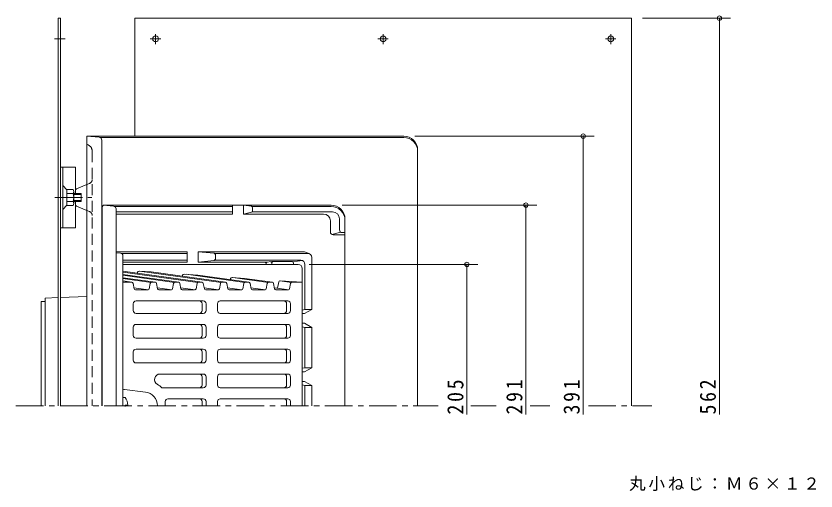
# Model space of a CAD drawing. Units: millimetres at full size, sheet at 1:4; details may follow other scales. Extents: x -418 to 512, y -549 to 486.
# Drawn here: x -212 to 368, y 141 to 486 of the extents above; entities that cross this region are included whole.
import ezdxf

# ---------------------------------------------------------------- set-up
doc = ezdxf.new("R2010")
doc.units = ezdxf.units.MM
doc.header["$LTSCALE"] = 4
doc.header["$PDMODE"] = 32
doc.header["$PDSIZE"] = 3.2
doc.linetypes.add('CHAIN1', pattern=[8, 5, -1, 1, -1])
doc.linetypes.add('DASHED2', pattern=[3, 2, -1])
for name, color, linetype, lineweight in [('0-0_通り芯', 4, 'Continuous', 9), ('0-1_躯体', 6, 'Continuous', 9), ('0-2_仕上', 3, 'Continuous', 9), ('0-4_その他', 7, 'Continuous', 9), ('0-5_寸法', 7, 'Continuous', 9), ('0-8', 2, 'Continuous', 9), ('0-A', 2, 'Continuous', 9), ('0-B', 7, 'Continuous', 9)]:
    doc.layers.add(name, color=color, linetype=linetype, lineweight=lineweight)
doc.styles.add('ＭＳ ゴシック', font='')
doc.styles.get('ＭＳ ゴシック').set_extended_font_data('MS Gothic')

msp = doc.modelspace()

# ---------------------------------------------------------------- linework, layer by layer
at = {"layer": '0-0_通り芯'}
for p, q in [((-151.938, 397.887), (-161.119, 398.722)), ((68.881, 398.722), (-161.119, 398.722)), ((-161.119, 398.722), (-161.119, 203.222)), ((68.881, 397.722), (-151.304, 397.722)), ((-150.119, 395.896), (-150.119, 203.222)), ((78.881, 388.755), (78.881, 203.222)), ((-168.503, 360.479), (-161.119, 363.555)), ((-169.119, 357.222), (-169.119, 359.556)), ((-169.119, 348.889), (-169.119, 351.222)), ((-168.503, 347.966), (-161.119, 344.889)), ((-191.119, 278.877), (-194.119, 278.877)), ((-194.119, 278.877), (-194.119, 203.222)), ((-191.119, 281.152), (-181.719, 281.586)), ((-191.119, 281.152), (-191.119, 203.222)), ((-180.119, 281.66), (-161.119, 282.537))]:
    msp.add_line(p, q, dxfattribs=at)
at = {"layer": '0-0_通り芯', "linetype": 'DASHED2'}
for p, q in [((-160.906, 392.669), (-161.119, 392.722)), ((-157.119, 387.818), (-157.119, 203.222)), ((-161.119, 363.555), (-158.965, 364.453)), ((-161.119, 344.889), (-158.965, 343.991))]:
    msp.add_line(p, q, dxfattribs=at)
at = {"layer": '0-0_通り芯', "linetype": 'CHAIN1'}
for p, q in [((-184.24, 354.222), (-157.3, 354.222)), ((-212.361, 203.222), (93.836, 203.222)), ((117.54, 203.222), (135.735, 203.222)), ((160.38, 203.222), (174.708, 203.222)), ((202.645, 203.222), (248.662, 203.222))]:
    msp.add_line(p, q, dxfattribs=at)
at = {"layer": '0-0_通り芯'}
for centre, radius, start, end in [((-152.119, 395.896), 2, 0, 84.80571), ((68.881, 388.722), 10, 0, 90), ((68.881, 387.722), 10, 0, 90), ((-168.119, 359.556), 1, 112.61953, 180), ((-168.119, 348.889), 1, 180, 247.38047)]:
    msp.add_arc(centre, radius, start, end, dxfattribs=at)
at = {"layer": '0-0_通り芯', "linetype": 'DASHED2'}
for centre, radius, start, end in [((-162.119, 387.818), 5, 0, 75.96376), ((-160.118, 367.222), 3, 292.61953, 0), ((-160.118, 341.222), 3, 0, 67.38047)]:
    msp.add_arc(centre, radius, start, end, dxfattribs=at)
at = {"layer": '0-1_躯体'}
for p, q in [((-148.944, 348.601), (-148.823, 348.722)), ((16.177, 348.722), (-148.823, 348.722)), ((-141.602, 347.92), (-148.823, 348.722)), ((-47.377, 348.722), (-47.377, 342.222)), ((-41.672, 347.852), (-47.377, 348.722)), ((-149.823, 346.48), (-149.823, 203.222)), ((-55.377, 347.722), (-140.931, 347.722)), ((-139.823, 345.932), (-139.823, 203.222)), ((-55.377, 343.722), (-139.823, 343.722)), ((-41.599, 343.545), (-47.377, 342.222)), ((16.177, 347.722), (-41.31, 347.722)), ((17.177, 343.722), (-41.218, 343.722)), ((-40.822, 346.863), (-40.822, 344.519)), ((10.623, 342.222), (-47.377, 342.222)), ((15.623, 329.222), (15.623, 337.222)), ((22.177, 330.722), (22.177, 338.722)), ((26.177, 203.222), (26.177, 338.722)), ((23.227, 328.962), (16.673, 327.462)), ((17.623, 327.222), (26.177, 327.222)), ((24.177, 328.722), (26.177, 328.722)), ((-88.336, 314.722), (-139.823, 314.722)), ((-136.633, 313.894), (-139.823, 314.198)), ((-88.336, 313.722), (-135.99, 313.722)), ((-88.336, 314.722), (-88.336, 307.222)), ((-80.336, 314.722), (-80.336, 307.222)), ((-3.2, 314.722), (-80.336, 314.722)), ((-68.743, 313.795), (-80.336, 314.722)), ((-0.822, 313.722), (-68.438, 313.722)), ((-3.2, 314.722), (0.161, 313.556)), ((-134.823, 311.903), (-134.823, 203.222)), ((-88.336, 308.722), (-134.823, 308.722)), ((-68.704, 308.616), (-80.336, 307.222)), ((-5.823, 308.722), (-68.361, 308.722)), ((-67.823, 312.799), (-67.823, 309.609)), ((-30.935, 307.229), (-26.882, 307.715)), ((-12.165, 307.722), (-26.763, 307.722)), ((-11.786, 307.647), (-4.687, 308.498)), ((2.177, 273.022), (2.177, 310.722)), ((-88.336, 307.222), (-134.823, 307.222)), ((-31.054, 307.222), (-80.336, 307.222)), ((-30.994, 306.335), (-30.994, 305.722)), ((-26.823, 306.595), (-26.823, 305.722)), ((-11.165, 306.722), (-11.165, 305.722)), ((-2.823, 273.022), (-2.823, 305.722)), ((-2.823, 273.022), (-4.822, 272.542)), ((2.177, 273.022), (-3.2, 270.022)), ((2.177, 273.022), (-2.823, 273.022)), ((-3.2, 270.022), (-4.822, 270.022)), ((-3.2, 263.022), (-4.822, 263.022)), ((2.177, 260.022), (-3.2, 263.022)), ((-2.823, 260.022), (-4.822, 260.501)), ((2.177, 260.022), (-2.823, 260.022)), ((-2.823, 260.022), (-2.823, 230.822)), ((2.177, 260.022), (2.177, 230.822)), ((-2.823, 230.822), (-4.822, 230.342)), ((-3.2, 227.822), (-4.822, 227.822)), ((2.177, 230.822), (-3.2, 227.822)), ((2.177, 230.822), (-2.823, 230.822)), ((-3.2, 220.822), (-4.822, 220.822)), ((2.177, 217.822), (-3.2, 220.822)), ((-2.823, 217.822), (-4.822, 218.301)), ((2.177, 217.822), (-2.823, 217.822)), ((-2.823, 217.822), (-2.823, 203.222)), ((2.177, 217.822), (2.177, 203.222))]:
    msp.add_line(p, q, dxfattribs=at)
msp.add_lwpolyline([(-55.377, 348.722), (-55.377, 342.222), (-139.823, 342.222)], dxfattribs=at)
for centre, radius, start, end in [((-146.823, 346.479), 3, 134.99823, 180), ((16.177, 338.722), 10, 0, 90), ((-141.823, 345.932), 2, 0, 83.66005), ((-41.822, 346.863), 1, 0, 81.3255), ((-41.822, 344.519), 1, 282.88983, 0), ((16.177, 337.722), 10, 0, 90), ((17.177, 338.722), 5, 0, 90), ((10.623, 337.222), 5, 0, 90), ((24.177, 330.722), 2, 180, 270), ((17.623, 329.222), 2, 180, 270), ((-136.823, 311.903), 2, 0, 84.55904), ((-68.823, 312.799), 1, 0, 85.43016), ((-0.822, 310.722), 3, 0, 90), ((-68.823, 309.609), 1, 276.83522, 0), ((-27.823, 306.595), 1, 0, 96.83662), ((-26.763, 306.722), 1, 90, 96.83629), ((-25.823, 306.722), 1, 90, 180), ((-12.165, 306.722), 1, 0, 90), ((-5.823, 305.722), 3, 0, 90), ((-31.994, 306.222), 1, 0, 90), ((-31.054, 308.222), 1, 270, 276.83629), ((-29.994, 306.335), 1, 96.83629, 180)]:
    msp.add_arc(centre, radius, start, end, dxfattribs=at)
at = {"layer": '0-2_仕上'}
for p, q in [((-7.822, 305.722), (-134.822, 305.722)), ((-4.823, 302.722), (-4.822, 203.222)), ((-134.823, 300.72), (-77.374, 292.713)), ((-80.457, 292.657), (-134.823, 300.138)), ((-134.823, 298.384), (-94.344, 292.712)), ((-97.428, 292.657), (-134.823, 297.803)), ((-134.823, 296.047), (-111.313, 292.712)), ((-124.2, 300.043), (-124.347, 299.28)), ((-123.149, 300.851), (-114.46, 300.254)), ((-63.487, 292.657), (-122.93, 300.836)), ((-114.46, 300.255), (-60.404, 292.713)), ((-91.588, 297.803), (-91.718, 297.125)), ((-46.516, 292.657), (-89.037, 298.508)), ((-55.684, 296.216), (-46.67, 295.597)), ((-29.546, 292.657), (-55.142, 296.179)), ((-114.398, 292.657), (-134.823, 295.468)), ((-134.823, 293.702), (-128.274, 292.711)), ((-128.424, 292.722), (-134.823, 292.722)), ((-126.694, 288.033), (-127.442, 291.912)), ((-115.026, 291.912), (-115.775, 288.033)), ((-111.453, 292.722), (-114.044, 292.722)), ((-109.723, 288.033), (-110.472, 291.912)), ((-98.056, 291.912), (-98.804, 288.033)), ((-94.483, 292.722), (-97.074, 292.722)), ((-93.501, 291.912), (-92.753, 288.033)), ((-81.085, 291.912), (-81.833, 288.033)), ((-77.512, 292.722), (-80.103, 292.722)), ((-75.782, 288.033), (-76.53, 291.912)), ((-64.115, 291.912), (-64.863, 288.033)), ((-60.542, 292.722), (-63.133, 292.722)), ((-58.812, 288.033), (-59.56, 291.912)), ((-56.734, 295.408), (-56.877, 294.666)), ((-47.144, 291.912), (-47.892, 288.033)), ((-46.67, 295.597), (-26.459, 292.712)), ((-43.571, 292.722), (-46.162, 292.722)), ((-42.589, 291.912), (-41.841, 288.033)), ((-30.173, 291.912), (-30.922, 288.033)), ((-26.601, 292.722), (-29.191, 292.722)), ((-24.87, 288.033), (-25.619, 291.912)), ((-21.88, 293.014), (-22.768, 288.414)), ((-12.575, 292.657), (-21.01, 293.818)), ((-20.83, 293.822), (-4.823, 292.722)), ((-13.203, 291.912), (-13.951, 288.033)), ((-12.221, 292.722), (-4.823, 292.722)), ((-116.402, 287.287), (-126.827, 288.721)), ((-116.756, 287.222), (-125.712, 287.222)), ((-99.432, 287.287), (-109.856, 288.721)), ((-99.786, 287.222), (-108.741, 287.222)), ((-82.461, 287.287), (-92.885, 288.721)), ((-82.815, 287.222), (-91.771, 287.222)), ((-65.49, 287.287), (-75.915, 288.721)), ((-65.845, 287.222), (-74.8, 287.222)), ((-48.52, 287.287), (-58.945, 288.721)), ((-48.874, 287.222), (-57.83, 287.222)), ((-31.549, 287.287), (-41.974, 288.721)), ((-31.904, 287.222), (-40.859, 287.222)), ((-14.579, 287.287), (-25.003, 288.721)), ((-14.933, 287.222), (-23.889, 287.222)), ((-76.565, 279.222), (-125.337, 279.222)), ((-15.308, 279.222), (-64.259, 279.222)), ((-127.337, 272.222), (-127.337, 277.222)), ((-77.393, 272.222), (-77.393, 277.222)), ((-74.565, 272.222), (-74.565, 277.222)), ((-66.259, 277.222), (-66.259, 272.222)), ((-16.136, 272.222), (-16.136, 277.222)), ((-13.308, 272.222), (-13.308, 277.222)), ((-76.565, 270.222), (-125.337, 270.222)), ((-15.308, 270.222), (-64.259, 270.222)), ((-76.565, 262.222), (-125.337, 262.222)), ((-15.308, 262.222), (-64.259, 262.222)), ((-127.337, 254.222), (-127.337, 260.222)), ((-77.393, 254.222), (-77.393, 260.222)), ((-74.565, 254.222), (-74.565, 260.222)), ((-66.259, 260.222), (-66.259, 254.222)), ((-16.136, 254.222), (-16.136, 260.222)), ((-13.308, 254.222), (-13.308, 260.222)), ((-76.565, 252.222), (-125.337, 252.222)), ((-15.308, 252.222), (-64.259, 252.222)), ((-76.565, 244.222), (-125.337, 244.222)), ((-15.308, 244.222), (-64.259, 244.222)), ((-127.337, 236.222), (-127.337, 242.222)), ((-77.393, 236.222), (-77.394, 242.222)), ((-74.565, 236.222), (-74.565, 242.222)), ((-66.259, 242.222), (-66.259, 236.222)), ((-16.136, 236.222), (-16.136, 242.222)), ((-13.308, 236.222), (-13.308, 242.222)), ((-76.565, 234.222), (-125.337, 234.222)), ((-15.308, 234.222), (-64.259, 234.222)), ((-107.88, 226.222), (-76.565, 226.222)), ((-77.394, 218.222), (-77.393, 224.222)), ((-74.565, 218.222), (-74.565, 224.222)), ((-66.259, 218.222), (-66.259, 224.222)), ((-15.308, 226.222), (-64.259, 226.222)), ((-16.136, 218.222), (-16.136, 224.222)), ((-13.308, 218.222), (-13.308, 224.222)), ((-133.569, 214.934), (-118.554, 213.141)), ((-76.565, 216.222), (-106.521, 216.222)), ((-15.308, 216.222), (-64.259, 216.222)), ((-104.166, 206.222), (-104.166, 203.222)), ((-76.565, 208.222), (-102.166, 208.222)), ((-77.393, 206.222), (-77.393, 203.222)), ((-74.565, 206.222), (-74.565, 203.222)), ((-66.259, 206.222), (-66.259, 203.222)), ((-15.308, 208.222), (-64.259, 208.222)), ((-16.136, 206.222), (-16.136, 203.222)), ((-13.308, 206.222), (-13.308, 203.222))]:
    msp.add_line(p, q, dxfattribs=at)
msp.add_lwpolyline([(-90.537, 298.611), (-80.565, 297.926), (-43.432, 292.712)], dxfattribs=at)
for centre, radius, start, end in [((-7.822, 302.722), 3, 0, 90), ((-123.218, 299.854), 1, 86.0695, 169.08411), ((-90.606, 297.613), 1, 86.07092, 169.08424), ((-55.752, 295.219), 1, 86.07092, 169.0784), ((-128.424, 291.722), 1, 10.9216, 90), ((-114.044, 291.722), 1, 90, 169.0784), ((-111.453, 291.722), 1, 10.91882, 90), ((-97.074, 291.722), 1, 90, 169.08118), ((-94.483, 291.722), 1, 10.91882, 90), ((-80.103, 291.722), 1, 90, 169.08424), ((-77.512, 291.722), 1, 10.91882, 90), ((-63.133, 291.722), 1, 90, 169.08118), ((-60.542, 291.722), 1, 10.9216, 90), ((-46.162, 291.722), 1, 90, 169.08092), ((-43.571, 291.722), 1, 10.9216, 90), ((-29.191, 291.722), 1, 90, 169.0784), ((-26.601, 291.722), 1, 10.91882, 90), ((-20.898, 292.824), 1, 86.0695, 169.08118), ((-12.221, 291.722), 1, 90, 169.08118), ((-125.712, 288.222), 1, 190.92174, 270), ((-116.756, 288.222), 1, 270, 349.0784), ((-108.741, 288.222), 1, 190.91882, 270), ((-99.786, 288.222), 1, 270, 349.08118), ((-91.771, 288.222), 1, 190.91882, 270), ((-82.815, 288.222), 1, 270, 349.08424), ((-74.8, 288.222), 1, 190.91882, 270), ((-65.845, 288.222), 1, 270, 349.08118), ((-57.83, 288.222), 1, 190.9216, 270), ((-48.874, 288.222), 1, 270, 349.0784), ((-40.859, 288.222), 1, 190.9216, 270), ((-31.904, 288.222), 1, 270, 349.0784), ((-23.889, 288.222), 1, 190.91882, 270), ((-14.933, 288.222), 1, 270, 349.08118), ((-125.337, 277.222), 2, 90, 180), ((-79.394, 277.222), 2, 0, 90), ((-76.565, 277.222), 2, 0, 90), ((-64.259, 277.222), 2, 90, 180), ((-18.136, 277.222), 2, 0, 90), ((-15.308, 277.222), 2, 0, 90), ((-125.337, 272.222), 2, 180, 270), ((-79.394, 272.222), 2, 270, 0), ((-76.565, 272.222), 2, 270, 0), ((-64.259, 272.222), 2, 180, 270), ((-18.136, 272.222), 2, 270, 0), ((-15.308, 272.222), 2, 270, 0), ((-125.337, 260.222), 2, 90, 180), ((-79.394, 260.222), 2, 0, 90), ((-76.565, 260.222), 2, 0, 90), ((-64.259, 260.222), 2, 90, 180), ((-18.136, 260.222), 2, 0, 90), ((-15.308, 260.222), 2, 0, 90), ((-125.337, 254.222), 2, 180, 270), ((-79.394, 254.222), 2, 270, 0), ((-76.565, 254.222), 2, 270, 0), ((-64.259, 254.222), 2, 180, 270), ((-18.136, 254.222), 2, 270, 0), ((-15.308, 254.222), 2, 270, 0), ((-125.337, 242.222), 2, 90, 180), ((-79.394, 242.222), 2, 0, 90), ((-76.565, 242.222), 2, 0, 90), ((-64.259, 242.222), 2, 90, 180), ((-18.136, 242.222), 2, 0, 90), ((-15.308, 242.222), 2, 0, 90), ((-125.337, 236.222), 2, 180, 270), ((-79.394, 236.222), 2, 270, 0), ((-76.565, 236.222), 2, 270, 0), ((-64.259, 236.222), 2, 180, 270), ((-18.136, 236.222), 2, 270, 0), ((-15.308, 236.222), 2, 270, 0), ((-107.88, 222.222), 4, 90, 239.72615), ((-79.394, 224.222), 2, 0, 90), ((-76.565, 224.222), 2, 0, 90), ((-64.259, 224.222), 2, 90, 180), ((-18.136, 224.222), 2, 0, 90), ((-15.308, 224.222), 2, 0, 90), ((-133.822, 212.95), 2, 82.71152, 119.98221), ((-118.97, 203.222), 18, 46.23853, 59.72659), ((-79.394, 218.222), 2, 270, 0), ((-76.565, 218.222), 2, 270, 0), ((-64.259, 218.222), 2, 180, 270), ((-18.136, 218.222), 2, 270, 0), ((-15.308, 218.222), 2, 270, 0), ((-119.822, 203.222), 10, 359.99886, 82.71019), ((-102.166, 206.222), 2, 90, 180), ((-79.394, 206.222), 2, 0, 90), ((-76.565, 206.222), 2, 0, 90), ((-64.259, 206.222), 2, 90, 180), ((-18.136, 206.222), 2, 0, 90), ((-15.308, 206.222), 2, 0, 90)]:
    msp.add_arc(centre, radius, start, end, dxfattribs=at)
at = {"layer": '0-4_その他'}
for p, q in [((305.671, 484.222), (241.881, 484.222)), ((297.671, 484.222), (297.671, 196.869)), ((206.898, 398.722), (76.881, 398.722)), ((198.898, 398.722), (198.898, 196.869)), ((165.37, 348.722), (24.177, 348.722)), ((157.37, 348.722), (157.37, 196.869)), ((122.62, 305.722), (0.178, 305.722)), ((114.62, 305.722), (114.62, 196.869))]:
    msp.add_line(p, q, dxfattribs=at)
for p in [(297.671, 484.222), (198.898, 398.722), (157.37, 348.722), (114.62, 305.722)]:
    msp.add_point(p, dxfattribs=at)
at = {"layer": '0-8'}
for p, q in [((-181.719, 484.222), (-180.119, 484.222)), ((-181.719, 203.222), (-181.719, 484.222)), ((-180.119, 484.222), (-180.119, 203.222)), ((233.881, 484.222), (-126.119, 484.222)), ((-126.119, 398.722), (-126.119, 484.222)), ((233.881, 484.222), (233.881, 203.222)), ((-169.119, 376.222), (-180.119, 376.222)), ((-178.519, 376.222), (-178.519, 332.222)), ((-169.119, 357.222), (-169.119, 376.222)), ((-175.519, 359.885), (-178.519, 362.885)), ((-175.519, 348.91), (-175.519, 359.535)), ((-175.519, 348.559), (-178.519, 345.559)), ((-169.119, 332.222), (-169.119, 351.222)), ((-169.119, 332.222), (-180.119, 332.222))]:
    msp.add_line(p, q, dxfattribs=at)
at = {"layer": '0-8', "linetype": 'CHAIN1'}
for p, q in [((-111.119, 472.699), (-111.119, 465.436)), ((53.881, 472.699), (53.881, 465.436)), ((218.881, 472.699), (218.881, 465.436)), ((-184.369, 469.222), (-176.812, 469.222)), ((-114.981, 469.222), (-107.424, 469.222)), ((50.019, 469.222), (57.576, 469.222)), ((215.019, 469.222), (222.575, 469.222))]:
    msp.add_line(p, q, dxfattribs=at)
at = {"layer": '0-8'}
for centre in [(-111.119, 469.222), (53.881, 469.222), (218.881, 469.222)]:
    msp.add_circle(centre, 2.1, dxfattribs=at)
at = {"layer": '0-A'}
for p, q in [((-171.009, 359.972), (-175.519, 359.972)), ((-175.519, 359.972), (-175.519, 359.535)), ((-171.009, 357.085), (-175.519, 357.085)), ((-170.519, 349.916), (-170.519, 358.529)), ((-170.519, 357.222), (-165.2, 357.222)), ((-170.519, 356.352), (-165.2, 356.352)), ((-165.2, 357.222), (-165.2, 351.222)), ((-171.009, 351.359), (-175.519, 351.359)), ((-175.519, 348.472), (-175.519, 348.91)), ((-171.009, 348.472), (-175.519, 348.472)), ((-170.519, 352.092), (-165.2, 352.092)), ((-170.519, 351.222), (-165.2, 351.222)), ((-133.222, 209.222), (-134.823, 209.222)), ((-131.234, 203.701), (-133.222, 203.701)), ((-133.222, 203.701), (-133.222, 202.743))]:
    msp.add_line(p, q, dxfattribs=at)
for centre, radius, start, end in [((-172.887, 358.529), 2.368, 322.44278, 37.55722), ((-179.117, 354.222), 8.598, 340.548, 19.452), ((-172.887, 349.916), 2.368, 322.44278, 37.55722), ((-141.222, 203.222), 10, 2.74591, 36.86987)]:
    msp.add_arc(centre, radius, start, end, dxfattribs=at)
at = {"layer": '0-B'}
msp.add_line((-150.119, 346.896), (-150.119, 374.395), dxfattribs=at)

# ---------------------------------------------------------------- texts
at = {"layer": '0-4_その他', "color": 2, "char_height": 11.73, "attachment_point": 7, "rotation": 90, "style": 'ＭＳ ゴシック'}
for s, insert in [('\\T1.27;\\W0.9;205', (112.22, 196.869)), ('\\T1.27;\\W0.9;291', (154.97, 196.869)), ('\\T1.27;\\W0.9;391', (196.498, 196.869)), ('\\T1.27;\\W0.9;562', (295.271, 196.869))]:
    msp.add_mtext(s, dxfattribs=dict(at, insert=insert))
at = {"layer": '0-5_寸法', "insert": (232.191, 141.395), "char_height": 8.798, "attachment_point": 7, "style": 'ＭＳ ゴシック'}
msp.add_mtext('\\T1.17;丸小ねじ：Ｍ６×１２', dxfattribs=at)

doc.saveas('drawing.dxf')
